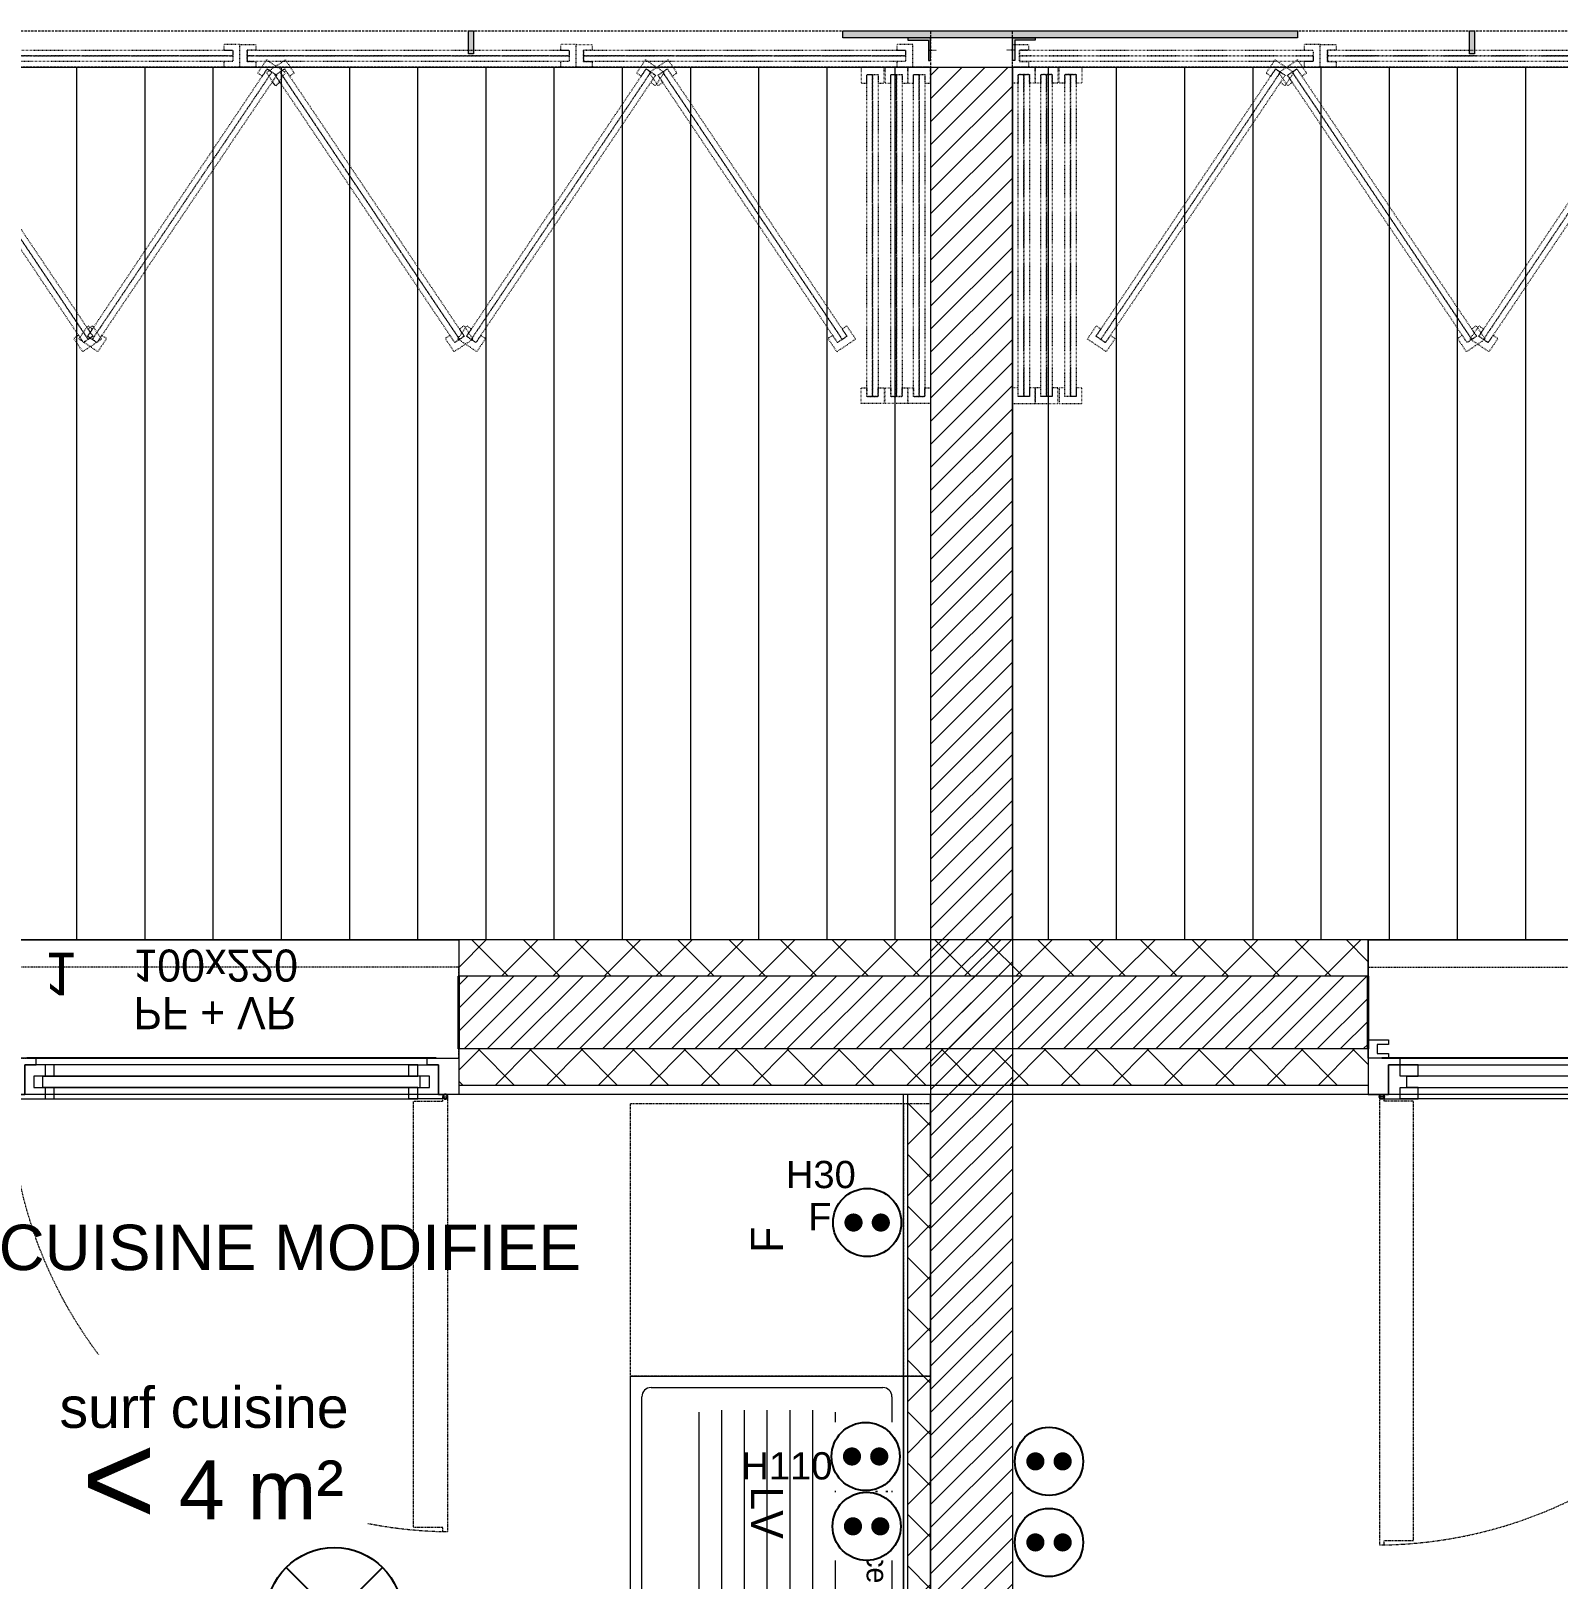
# Model space of a CAD drawing. Header units: centimetres. Extents: x 2191 to 12545, y -680 to 18662.
# Drawn here: x 8213.8 to 8549.7, y 9585.8 to 9926.4 of the extents above; entities that cross this region are included whole.
import ezdxf

# ---------------------------------------------------------------- set-up
doc = ezdxf.new("R2010")
doc.units = ezdxf.units.CM
for name, pattern in [('ACAD_ISO03W100', [0.295276, 0.11811, -0.177165]), ('INTERROMPU2', [0.75, 0.5, -0.25]), ('Style de ligne -11', [0.347222, 0.20828, -0.138942]), ('Style de ligne -12', [0.164042, 0.054681, -0.109361]), ('Style de ligne -13', [0.147638, 0.098425, -0.049213]), ('Style de ligne -14', [0.147638, 0.098425, -0.049213]), ('Style de ligne -17', [0.347222, 0.20828, -0.138942]), ('Style de ligne -18', [0.164042, 0.054681, -0.109361]), ('Style de ligne -5', [0.20828, 0.069425, -0.138855])]:
    doc.linetypes.add(name, pattern=pattern)
doc.layers.add('B BATI-lumon', color=252, linetype='Continuous', lineweight=20)
doc.layers.add('prlm-ELEC-CFO', color=1, linetype='Continuous', lineweight=25)
for name, color, linetype in [('B GÈnÈral_Hatch', 252, 'Continuous'), ('B Général', 252, 'Continuous'), ('C ANNOTATIONS-prestations', 252, 'Continuous'), ('D SURFACES-shab', 252, 'Continuous')]:
    doc.layers.add(name, color=color, linetype=linetype)
doc.styles.add('Arial', font='arial.ttf')
doc.styles.add('Eurostile', font='Eurosti.TTF')
doc.styles.add('Eurostile (bold)', font='Eurostib.TTF')
doc.styles.add('Eurostile (italic)', font='Eurostib.TTF')
doc.styles.add('prlm-sejc', font='arial.ttf', dxfattribs={"height": 20})
pattern_1 = [(225, (-631.107, 4809.0284), (5.656854, -5.656854), []), (315, (-631.107, 4809.0284), (-5.656854, -5.656854), [])]
pattern_2 = [(45, (-631.1073, 4809.0284), (2.4253472, -2.6458333), [])]

# ---------------------------------------------------------------- blocks, each defined once
blk = doc.blocks.new('Groupe-1')
at = {"layer": 'B Général', "color": 7, "linetype": 'Continuous', "lineweight": 5}
for p, q in [((8854.95, 5109.39), (8854.95, 4917.39)), ((8869.95, 5109.39), (8869.95, 4917.39)), ((8884.95, 5109.39), (8884.95, 4917.39)), ((8899.95, 5109.39), (8899.95, 4917.39)), ((8914.95, 5109.39), (8914.95, 4917.39)), ((8929.95, 5109.39), (8929.95, 4917.39)), ((8944.95, 5109.39), (8944.95, 4917.39)), ((8959.95, 5109.39), (8959.95, 4917.39)), ((8974.95, 5109.39), (8974.95, 4917.39)), ((8989.95, 5109.39), (8989.95, 4917.39)), ((9004.95, 5109.39), (9004.95, 4917.39)), ((9019.95, 5109.39), (9019.95, 4917.39)), ((9034.95, 5109.39), (9034.95, 4917.39)), ((9068.64, 5109.39), (9068.64, 4917.39)), ((9083.64, 5109.39), (9083.64, 4917.39)), ((9098.64, 5109.39), (9098.64, 4917.39)), ((9113.64, 5109.39), (9113.64, 4917.39)), ((9128.64, 5109.39), (9128.64, 4917.39)), ((9143.64, 5109.39), (9143.64, 4917.39)), ((9158.64, 5109.39), (9158.64, 4917.39)), ((9173.64, 5109.39), (9173.64, 4917.39))]:
    blk.add_line(p, q, dxfattribs=at)
at = {"layer": 'B Général', "color": 7, "linetype": 'Continuous', "lineweight": 13, "flags": 128}
for points in [[(8426.48, 5109.39), (9042.8, 5109.39), (9042.8, 4917.39), (8426.48, 4917.39)], [(9060.8, 5109.39), (9794.48, 5109.39), (9794.48, 4917.39), (9060.8, 4917.39)]]:
    blk.add_lwpolyline(points, close=True, dxfattribs=at)
blk = doc.blocks.new('Groupe-7-1')
at = {"layer": 'B BATI-lumon', "linetype": 'ACAD_ISO03W100', "lineweight": 5, "flags": 128}
for points in [[(8816.87, 5114.39), (8820.37, 5114.39), (8820.37, 5113.15), (8818.45, 5113.15), (8818.45, 5110.65), (8820.37, 5110.65), (8820.37, 5109.39), (8816.87, 5109.39), (8816.87, 5113.39), (8816.87, 5113.39)], [(8818.45, 5113.15), (8889.29, 5113.15), (8889.29, 5111.9), (8818.45, 5111.9)], [(8890.87, 5114.39), (8887.37, 5114.39), (8887.37, 5113.15), (8889.29, 5113.15), (8889.29, 5110.65), (8887.37, 5110.65), (8887.37, 5109.39), (8890.87, 5109.39), (8890.87, 5113.39), (8890.87, 5113.39)], [(8818.45, 5111.9), (8889.29, 5111.9), (8889.29, 5110.65), (8818.45, 5110.65)]]:
    blk.add_lwpolyline(points, close=True, dxfattribs=at)
blk = doc.blocks.new('Groupe-8-1')
at = {"layer": 'B BATI-lumon', "linetype": 'ACAD_ISO03W100', "lineweight": 5, "flags": 128}
for points in [[(8890.87, 5114.39), (8894.37, 5114.39), (8894.37, 5113.15), (8892.45, 5113.15), (8892.45, 5110.65), (8894.37, 5110.65), (8894.37, 5109.39), (8890.87, 5109.39), (8890.87, 5113.39), (8890.87, 5113.39)], [(8892.45, 5113.15), (8963.29, 5113.15), (8963.29, 5111.9), (8892.45, 5111.9)], [(8964.87, 5114.39), (8961.37, 5114.39), (8961.37, 5113.15), (8963.29, 5113.15), (8963.29, 5110.65), (8961.37, 5110.65), (8961.37, 5109.39), (8964.87, 5109.39), (8964.87, 5113.39), (8964.87, 5113.39)], [(8892.45, 5111.9), (8963.29, 5111.9), (8963.29, 5110.65), (8892.45, 5110.65)]]:
    blk.add_lwpolyline(points, close=True, dxfattribs=at)
blk = doc.blocks.new('Groupe-9-1')
at = {"layer": 'B BATI-lumon', "linetype": 'ACAD_ISO03W100', "lineweight": 5, "flags": 128}
for points in [[(8964.87, 5114.39), (8968.37, 5114.39), (8968.37, 5113.15), (8966.45, 5113.15), (8966.45, 5110.65), (8968.37, 5110.65), (8968.37, 5109.39), (8964.87, 5109.39), (8964.87, 5113.39), (8964.87, 5113.39)], [(8966.45, 5113.15), (9037.29, 5113.15), (9037.29, 5111.9), (8966.45, 5111.9)], [(9038.87, 5114.39), (9035.37, 5114.39), (9035.37, 5113.15), (9037.29, 5113.15), (9037.29, 5110.65), (9035.37, 5110.65), (9035.37, 5109.39), (9038.87, 5109.39), (9038.87, 5113.39), (9038.87, 5113.39)], [(8966.45, 5111.9), (9037.29, 5111.9), (9037.29, 5110.65), (8966.45, 5110.65)]]:
    blk.add_lwpolyline(points, close=True, dxfattribs=at)
blk = doc.blocks.new('Groupe-10-1')
at = {"layer": 'B BATI-lumon', "linetype": 'ACAD_ISO03W100', "lineweight": 5, "flags": 128}
for points in [[(9037.8, 5109.39), (9037.8, 5105.89), (9039.04, 5105.89), (9039.04, 5107.81), (9041.54, 5107.81), (9041.54, 5105.89), (9042.8, 5105.89), (9042.8, 5109.39), (9038.8, 5109.39), (9038.8, 5109.39)], [(9039.04, 5036.97), (9039.04, 5107.81), (9040.29, 5107.81), (9040.29, 5036.97)], [(9040.29, 5036.97), (9040.29, 5107.81), (9041.54, 5107.81), (9041.54, 5036.97)], [(9037.8, 5035.39), (9037.8, 5038.89), (9039.04, 5038.89), (9039.04, 5036.97), (9041.54, 5036.97), (9041.54, 5038.89), (9042.8, 5038.89), (9042.8, 5035.39), (9038.8, 5035.39), (9038.8, 5035.39)]]:
    blk.add_lwpolyline(points, close=True, dxfattribs=at)
blk = doc.blocks.new('Groupe-11-1')
at = {"layer": 'B BATI-lumon', "linetype": 'ACAD_ISO03W100', "lineweight": 5, "flags": 128}
for points in [[(9032.8, 5109.39), (9032.8, 5105.89), (9034.04, 5105.89), (9034.04, 5107.81), (9036.54, 5107.81), (9036.54, 5105.89), (9037.8, 5105.89), (9037.8, 5109.39), (9033.8, 5109.39), (9033.8, 5109.39)], [(9034.04, 5036.97), (9034.04, 5107.81), (9035.29, 5107.81), (9035.29, 5036.97)], [(9035.29, 5036.97), (9035.29, 5107.81), (9036.54, 5107.81), (9036.54, 5036.97)], [(9032.8, 5035.39), (9032.8, 5038.89), (9034.04, 5038.89), (9034.04, 5036.97), (9036.54, 5036.97), (9036.54, 5038.89), (9037.8, 5038.89), (9037.8, 5035.39), (9033.8, 5035.39), (9033.8, 5035.39)]]:
    blk.add_lwpolyline(points, close=True, dxfattribs=at)
blk = doc.blocks.new('Groupe-12-1')
at = {"layer": 'B BATI-lumon', "linetype": 'ACAD_ISO03W100', "lineweight": 5, "flags": 128}
for points in [[(9027.55, 5109.39), (9027.55, 5105.89), (9028.79, 5105.89), (9028.79, 5107.81), (9031.29, 5107.81), (9031.29, 5105.89), (9032.55, 5105.89), (9032.55, 5109.39), (9028.55, 5109.39), (9028.55, 5109.39)], [(9028.79, 5036.97), (9028.79, 5107.81), (9030.04, 5107.81), (9030.04, 5036.97)], [(9030.04, 5036.97), (9030.04, 5107.81), (9031.29, 5107.81), (9031.29, 5036.97)], [(9027.55, 5035.39), (9027.55, 5038.89), (9028.79, 5038.89), (9028.79, 5036.97), (9031.29, 5036.97), (9031.29, 5038.89), (9032.55, 5038.89), (9032.55, 5035.39), (9028.55, 5035.39), (9028.55, 5035.39)]]:
    blk.add_lwpolyline(points, close=True, dxfattribs=at)
blk = doc.blocks.new('Groupe-13-1')
at = {"layer": 'B BATI-lumon', "linetype": 'ACAD_ISO03W100', "lineweight": 5, "flags": 128}
for points in [[(8985.05, 5111.04), (8987, 5108.13), (8985.97, 5107.44), (8984.9, 5109.04), (8982.82, 5107.64), (8983.89, 5106.04), (8982.85, 5105.34), (8980.9, 5108.25), (8984.22, 5110.48), (8984.22, 5110.48)], [(8983.86, 5108.34), (9023.36, 5049.53), (9022.32, 5048.83), (8982.82, 5107.64)], [(8984.9, 5109.04), (9024.4, 5050.22), (9023.36, 5049.53), (8983.86, 5108.34)], [(9026.31, 5049.61), (9024.36, 5052.51), (9023.33, 5051.82), (9024.4, 5050.22), (9022.32, 5048.83), (9021.25, 5050.42), (9020.21, 5049.72), (9022.16, 5046.82), (9025.48, 5049.05), (9025.48, 5049.05)]]:
    blk.add_lwpolyline(points, close=True, dxfattribs=at)
blk = doc.blocks.new('Groupe-14-1')
at = {"layer": 'B BATI-lumon', "linetype": 'ACAD_ISO03W100', "lineweight": 5, "flags": 128}
for points in [[(8980.07, 5111.04), (8978.12, 5108.13), (8979.15, 5107.44), (8980.22, 5109.04), (8982.3, 5107.64), (8981.22, 5106.04), (8982.27, 5105.34), (8984.22, 5108.25), (8980.9, 5110.48), (8980.9, 5110.48)], [(8981.26, 5108.34), (8941.76, 5049.53), (8940.72, 5050.22), (8980.22, 5109.04)], [(8982.29, 5107.64), (8942.79, 5048.83), (8941.76, 5049.53), (8981.26, 5108.34)], [(8938.81, 5049.61), (8940.76, 5052.51), (8941.79, 5051.82), (8940.72, 5050.22), (8942.8, 5048.83), (8943.87, 5050.42), (8944.91, 5049.72), (8942.96, 5046.82), (8939.64, 5049.05), (8939.64, 5049.05)]]:
    blk.add_lwpolyline(points, close=True, dxfattribs=at)
blk = doc.blocks.new('Groupe-15-1')
at = {"layer": 'B BATI-lumon', "linetype": 'ACAD_ISO03W100', "lineweight": 5, "flags": 128}
for points in [[(8900.87, 5111.04), (8902.82, 5108.13), (8901.79, 5107.44), (8900.72, 5109.04), (8898.64, 5107.64), (8899.72, 5106.04), (8898.67, 5105.34), (8896.72, 5108.25), (8900.04, 5110.48), (8900.04, 5110.48)], [(8899.68, 5108.34), (8939.18, 5049.53), (8938.15, 5048.83), (8898.65, 5107.64)], [(8900.72, 5109.04), (8940.22, 5050.22), (8939.18, 5049.53), (8899.68, 5108.34)], [(8942.13, 5049.61), (8940.18, 5052.51), (8939.15, 5051.82), (8940.22, 5050.22), (8938.14, 5048.83), (8937.07, 5050.42), (8936.03, 5049.72), (8937.98, 5046.82), (8941.3, 5049.05), (8941.3, 5049.05)]]:
    blk.add_lwpolyline(points, close=True, dxfattribs=at)
blk = doc.blocks.new('Groupe-16-1')
at = {"layer": 'B BATI-lumon', "linetype": 'ACAD_ISO03W100', "lineweight": 5, "flags": 128}
for points in [[(8896.72, 5111.04), (8894.77, 5108.13), (8895.8, 5107.44), (8896.87, 5109.04), (8898.95, 5107.64), (8897.88, 5106.04), (8898.92, 5105.34), (8900.87, 5108.25), (8897.55, 5110.48), (8897.55, 5110.48)], [(8897.91, 5108.34), (8858.41, 5049.53), (8857.37, 5050.22), (8896.87, 5109.04)], [(8898.95, 5107.64), (8859.45, 5048.83), (8858.41, 5049.53), (8897.91, 5108.34)], [(8855.46, 5049.61), (8857.41, 5052.51), (8858.44, 5051.82), (8857.37, 5050.22), (8859.45, 5048.83), (8860.52, 5050.42), (8861.56, 5049.72), (8859.61, 5046.82), (8856.29, 5049.05), (8856.29, 5049.05)]]:
    blk.add_lwpolyline(points, close=True, dxfattribs=at)
blk = doc.blocks.new('Groupe-17-1')
at = {"layer": 'B BATI-lumon', "linetype": 'ACAD_ISO03W100', "lineweight": 5, "flags": 128}
for points in [[(8819.19, 5111.04), (8821.14, 5108.13), (8820.11, 5107.44), (8819.03, 5109.04), (8816.96, 5107.64), (8818.03, 5106.04), (8816.99, 5105.34), (8815.03, 5108.25), (8818.35, 5110.48), (8818.35, 5110.48)], [(8818, 5108.34), (8857.5, 5049.53), (8856.46, 5048.83), (8816.96, 5107.64)], [(8819.03, 5109.04), (8858.53, 5050.22), (8857.5, 5049.53), (8818, 5108.34)], [(8860.44, 5049.61), (8858.49, 5052.51), (8857.46, 5051.82), (8858.53, 5050.22), (8856.46, 5048.83), (8855.38, 5050.42), (8854.34, 5049.72), (8856.29, 5046.82), (8859.61, 5049.05), (8859.61, 5049.05)]]:
    blk.add_lwpolyline(points, close=True, dxfattribs=at)
blk = doc.blocks.new('Groupe-23-1')
at = {"layer": 'B BATI-lumon'}
for name in ['Groupe-7-1', 'Groupe-8-1', 'Groupe-9-1', 'Groupe-17-1', 'Groupe-16-1', 'Groupe-15-1', 'Groupe-14-1', 'Groupe-13-1', 'Groupe-12-1', 'Groupe-11-1', 'Groupe-10-1']:
    blk.add_blockref(name, (0, 0), dxfattribs=at)
blk = doc.blocks.new('Groupe-40-1')
at = {"layer": 'B BATI-lumon', "linetype": 'ACAD_ISO03W100', "lineweight": 5, "flags": 128}
for points in [[(9128.48, 5114.39), (9131.98, 5114.39), (9131.98, 5113.15), (9130.06, 5113.15), (9130.06, 5110.64), (9131.98, 5110.64), (9131.98, 5109.39), (9128.48, 5109.39), (9128.48, 5113.39), (9128.48, 5113.39)], [(9130.06, 5113.15), (9200.91, 5113.15), (9200.91, 5111.9), (9130.06, 5111.9)], [(9202.48, 5114.39), (9198.98, 5114.39), (9198.98, 5113.15), (9200.91, 5113.15), (9200.91, 5110.64), (9198.98, 5110.64), (9198.98, 5109.39), (9202.48, 5109.39), (9202.48, 5113.39), (9202.48, 5113.39)], [(9130.06, 5111.9), (9200.91, 5111.9), (9200.91, 5110.65), (9130.06, 5110.65)]]:
    blk.add_lwpolyline(points, close=True, dxfattribs=at)
blk = doc.blocks.new('Groupe-41-1')
at = {"layer": 'B BATI-lumon', "linetype": 'ACAD_ISO03W100', "lineweight": 5, "flags": 128}
for points in [[(9060.8, 5114.39), (9064.3, 5114.39), (9064.3, 5113.15), (9062.37, 5113.15), (9062.37, 5110.64), (9064.3, 5110.64), (9064.3, 5109.39), (9060.8, 5109.39), (9060.8, 5113.39), (9060.8, 5113.39)], [(9062.37, 5113.15), (9126.91, 5113.15), (9126.91, 5111.9), (9062.37, 5111.9)], [(9128.48, 5114.39), (9124.98, 5114.39), (9124.98, 5113.15), (9126.91, 5113.15), (9126.91, 5110.64), (9124.98, 5110.64), (9124.98, 5109.39), (9128.48, 5109.39), (9128.48, 5113.39), (9128.48, 5113.39)], [(9062.37, 5111.9), (9126.91, 5111.9), (9126.91, 5110.65), (9062.37, 5110.65)]]:
    blk.add_lwpolyline(points, close=True, dxfattribs=at)
blk = doc.blocks.new('Groupe-42-1')
at = {"layer": 'B BATI-lumon', "linetype": 'ACAD_ISO03W100', "lineweight": 5, "flags": 128}
for points in [[(9065.8, 5109.39), (9065.8, 5105.89), (9064.56, 5105.89), (9064.56, 5107.81), (9062.05, 5107.81), (9062.05, 5105.89), (9060.8, 5105.89), (9060.8, 5109.39), (9064.79, 5109.39), (9064.79, 5109.39)], [(9062.06, 5036.96), (9062.06, 5107.81), (9063.31, 5107.81), (9063.31, 5036.96)], [(9063.31, 5036.96), (9063.31, 5107.81), (9064.56, 5107.81), (9064.56, 5036.96)], [(9065.8, 5035.39), (9065.8, 5038.89), (9064.56, 5038.89), (9064.56, 5036.96), (9062.05, 5036.96), (9062.05, 5038.89), (9060.8, 5038.89), (9060.8, 5035.39), (9064.79, 5035.39), (9064.79, 5035.39)]]:
    blk.add_lwpolyline(points, close=True, dxfattribs=at)
blk = doc.blocks.new('Groupe-43-1')
at = {"layer": 'B BATI-lumon', "linetype": 'ACAD_ISO03W100', "lineweight": 5, "flags": 128}
for points in [[(9070.8, 5109.39), (9070.8, 5105.89), (9069.56, 5105.89), (9069.56, 5107.81), (9067.05, 5107.81), (9067.05, 5105.89), (9065.8, 5105.89), (9065.8, 5109.39), (9069.79, 5109.39), (9069.79, 5109.39)], [(9067.06, 5036.96), (9067.06, 5107.81), (9068.31, 5107.81), (9068.31, 5036.96)], [(9068.31, 5036.96), (9068.31, 5107.81), (9069.56, 5107.81), (9069.56, 5036.96)], [(9070.8, 5035.39), (9070.8, 5038.89), (9069.56, 5038.89), (9069.56, 5036.96), (9067.05, 5036.96), (9067.05, 5038.89), (9065.8, 5038.89), (9065.8, 5035.39), (9069.79, 5035.39), (9069.79, 5035.39)]]:
    blk.add_lwpolyline(points, close=True, dxfattribs=at)
blk = doc.blocks.new('Groupe-44-1')
at = {"layer": 'B BATI-lumon', "linetype": 'ACAD_ISO03W100', "lineweight": 5, "flags": 128}
for points in [[(9076.05, 5109.39), (9076.05, 5105.89), (9074.81, 5105.89), (9074.81, 5107.81), (9072.3, 5107.81), (9072.3, 5105.89), (9071.05, 5105.89), (9071.05, 5109.39), (9075.05, 5109.39), (9075.05, 5109.39)], [(9072.31, 5036.96), (9072.31, 5107.81), (9073.56, 5107.81), (9073.56, 5036.96)], [(9073.56, 5036.96), (9073.56, 5107.81), (9074.81, 5107.81), (9074.81, 5036.96)], [(9076.05, 5035.39), (9076.05, 5038.89), (9074.81, 5038.89), (9074.81, 5036.96), (9072.3, 5036.96), (9072.3, 5038.89), (9071.05, 5038.89), (9071.05, 5035.39), (9075.05, 5035.39), (9075.05, 5035.39)]]:
    blk.add_lwpolyline(points, close=True, dxfattribs=at)
blk = doc.blocks.new('Groupe-45-1')
at = {"layer": 'B BATI-lumon', "linetype": 'ACAD_ISO03W100', "lineweight": 5, "flags": 128}
for points in [[(9118.54, 5111.03), (9116.59, 5108.13), (9117.62, 5107.44), (9118.69, 5109.03), (9120.77, 5107.64), (9119.7, 5106.04), (9120.74, 5105.34), (9122.69, 5108.24), (9119.37, 5110.47), (9119.37, 5110.47)], [(9119.73, 5108.33), (9080.23, 5049.52), (9079.19, 5050.22), (9118.69, 5109.03)], [(9120.77, 5107.64), (9081.27, 5048.83), (9080.23, 5049.52), (9119.73, 5108.33)], [(9077.28, 5049.6), (9079.24, 5052.51), (9080.27, 5051.82), (9079.19, 5050.22), (9081.27, 5048.82), (9082.34, 5050.42), (9083.39, 5049.72), (9081.44, 5046.81), (9078.12, 5049.04), (9078.12, 5049.04)]]:
    blk.add_lwpolyline(points, close=True, dxfattribs=at)
blk = doc.blocks.new('Groupe-46-1')
at = {"layer": 'B BATI-lumon', "linetype": 'ACAD_ISO03W100', "lineweight": 5, "flags": 128}
for points in [[(9123.52, 5111.03), (9125.48, 5108.13), (9124.45, 5107.44), (9123.37, 5109.03), (9121.3, 5107.64), (9122.37, 5106.04), (9121.33, 5105.34), (9119.37, 5108.24), (9122.69, 5110.47), (9122.69, 5110.47)], [(9122.34, 5108.33), (9161.84, 5049.52), (9160.8, 5048.83), (9121.3, 5107.64)], [(9123.37, 5109.03), (9162.87, 5050.22), (9161.84, 5049.52), (9122.34, 5108.33)], [(9164.78, 5049.6), (9162.83, 5052.51), (9161.8, 5051.82), (9162.87, 5050.22), (9160.8, 5048.82), (9159.72, 5050.42), (9158.68, 5049.72), (9160.63, 5046.81), (9163.95, 5049.04), (9163.95, 5049.04)]]:
    blk.add_lwpolyline(points, close=True, dxfattribs=at)
blk = doc.blocks.new('Groupe-47-1')
at = {"layer": 'B BATI-lumon', "linetype": 'ACAD_ISO03W100', "lineweight": 5, "flags": 128}
for points in [[(9202.72, 5111.03), (9200.77, 5108.13), (9201.8, 5107.44), (9202.87, 5109.03), (9204.95, 5107.64), (9203.88, 5106.04), (9204.92, 5105.34), (9206.87, 5108.24), (9203.55, 5110.47), (9203.55, 5110.47)], [(9203.91, 5108.33), (9164.41, 5049.52), (9163.37, 5050.22), (9202.87, 5109.03)], [(9204.95, 5107.64), (9165.45, 5048.83), (9164.41, 5049.52), (9203.91, 5108.33)], [(9161.46, 5049.6), (9163.41, 5052.51), (9164.44, 5051.82), (9163.37, 5050.22), (9165.45, 5048.82), (9166.52, 5050.42), (9167.56, 5049.72), (9165.61, 5046.81), (9162.29, 5049.04), (9162.29, 5049.04)]]:
    blk.add_lwpolyline(points, close=True, dxfattribs=at)
blk = doc.blocks.new('Groupe-124-1')
at = {"layer": 'B GÈnÈral_Hatch', "linetype": 'Continuous', "lineweight": 0, "true_color": 0xdddddd}
for points in [[(8941.15, 5117.39), (8942.25, 5117.39), (8942.25, 5112.39), (8941.15, 5112.39)], [(9161.34, 5117.39), (9162.44, 5117.39), (9162.44, 5112.39), (9161.34, 5112.39)]]:
    blk.add_hatch(color=254, dxfattribs=at).paths.add_polyline_path(points)
at = {"layer": 'B Général', "color": 7, "linetype": 'INTERROMPU2', "lineweight": 13, "flags": 128}
for points in [[(8426.48, 5109.39), (8426.48, 4917.39), (8418.48, 4917.39), (8418.48, 5117.39), (9042.8, 5117.39), (9042.8, 5109.39)], [(9060.8, 5117.39), (9794.48, 5117.39), (9794.48, 5109.39), (9060.8, 5109.39)]]:
    blk.add_lwpolyline(points, close=True, dxfattribs=at)
at = {"layer": 'B Général', "color": 7, "linetype": 'Continuous', "lineweight": 5, "flags": 128}
for points in [[(8941.15, 5117.39), (8942.25, 5117.39), (8942.25, 5112.39), (8941.15, 5112.39)], [(9161.34, 5117.39), (9162.44, 5117.39), (9162.44, 5112.39), (9161.34, 5112.39)]]:
    blk.add_lwpolyline(points, close=True, dxfattribs=at)
at = {"layer": 'B BATI-lumon', "color": 7}
blk.add_blockref('Groupe-23-1', (0, 0), dxfattribs=at)
at = {"layer": 'B BATI-lumon'}
for name in ['Groupe-41-1', 'Groupe-40-1', 'Groupe-42-1', 'Groupe-43-1', 'Groupe-44-1', 'Groupe-45-1', 'Groupe-46-1', 'Groupe-47-1']:
    blk.add_blockref(name, (0, 0), dxfattribs=at)
blk = doc.blocks.new('PF 100.220 + VR')
at = {"layer": 'B Général', "color": 7, "linetype": 'Continuous', "lineweight": 13}
for p, q in [((-50, 7), (-50, 17)), ((50, 7), (50, 17))]:
    blk.add_line(p, q, dxfattribs=at)
at = {"layer": 'B Général', "color": 7, "linetype": 'Continuous', "lineweight": 35}
for p, q in [((-50, 7), (-50, -9)), ((50, 7), (50, -9))]:
    blk.add_line(p, q, dxfattribs=at)
at = {"layer": 'B Général'}
blk.add_line((45, 9), (-45, 9), dxfattribs=at)
at = {"layer": 'B Général', "color": 7, "linetype": 'Style de ligne -14', "lineweight": 5, "flags": 128}
blk.add_lwpolyline([(47.5, 113.27), (46.5, 113.27), (46.5, 112.27), (40, 112.27), (40, 18.5), (46.5, 18.5), (46.5, 17.5), (47.5, 17.5)], close=True, dxfattribs=at)
at = {"layer": 'B Général', "color": 7, "linetype": 'Continuous', "lineweight": 5, "flags": 128}
for points in [[(-39, 15.5), (-41.5, 15.5), (-41.5, 13), (-39, 13), (-39, 10.5), (-45.5, 10.5), (-45.5, 17), (-46.5, 17), (-46.5, 18), (-39, 18)], [(39, 15.5), (41.5, 15.5), (41.5, 13), (39, 13), (39, 10.5), (45.5, 10.5), (45.5, 17), (46.5, 17), (46.5, 18), (39, 18)]]:
    blk.add_lwpolyline(points, close=True, dxfattribs=at)
at = {"layer": 'B Général', "lineweight": 5, "flags": 128}
for points in [[(-41, 18), (41, 18), (41, 15.5), (-41, 15.5)], [(-43, 10.5), (-43, 9), (-50, 9), (-50, 17), (-45.5, 17), (-45.5, 10.5)], [(-43.5, 15.5), (43.5, 15.5), (43.5, 13), (-43.5, 13)], [(43, 10.5), (43, 9), (50, 9), (50, 17), (45.5, 17), (45.5, 10.5)], [(-41, 13), (41, 13), (41, 10.5), (-41, 10.5)]]:
    blk.add_lwpolyline(points, close=True, dxfattribs=at)
at = {"layer": 'B Général', "color": 7, "linetype": 'Style de ligne -17', "lineweight": 5, "flags": 128}
blk.add_lwpolyline([(-50, 9), (50, 9), (50, -11), (-50, -11)], close=True, dxfattribs=at)
at = {"layer": 'B Général', "lineweight": 13, "flags": 128}
blk.add_lwpolyline([(-50, -9), (-50, -17), (50, -17), (50, -9)], dxfattribs=at)
at = {"layer": 'B Général'}
blk.add_circle((47, 17.5), 0.5, dxfattribs=at)
at = {"layer": 'B Général', "color": 7, "linetype": 'Style de ligne -18', "lineweight": 5}
blk.add_arc((48.78, 15.78), 97.5, 90.8973, 179.2823, dxfattribs=at)
at = {"layer": 'B Général', "insert": (-21.61, 2.65), "char_height": 7.059, "attachment_point": 1, "rotation": 360, "line_spacing_factor": 0.894142, "style": 'Eurostile'}
blk.add_mtext('PF + VR', dxfattribs=at)
at = {"layer": 'C ANNOTATIONS-prestations', "attachment_point": 1, "rotation": 360, "line_spacing_factor": 0.894142}
for s, insert, char_height, style in [('1', (-41.14, -4.77), 9.41, 'Eurostile (bold)'), ('100x220', (-21.61, -7.83), 7.059, 'Eurostile')]:
    blk.add_mtext(s, dxfattribs=dict(at, insert=insert, char_height=char_height, style=style))
blk = doc.blocks.new('PF 200.220 + VR')
at = {"layer": 'B Général', "color": 7, "linetype": 'Continuous', "lineweight": 13}
for p, q in [((-100, 7), (-100, 17)), ((100, 7), (100, 17))]:
    blk.add_line(p, q, dxfattribs=at)
at = {"layer": 'B Général', "color": 7, "linetype": 'Continuous', "lineweight": 35}
for p, q in [((-100, 7), (-100, -9)), ((100, 7), (100, -9))]:
    blk.add_line(p, q, dxfattribs=at)
at = {"layer": 'B Général'}
blk.add_line((-93, 9), (97, 9), dxfattribs=at)
at = {"layer": 'B Général', "color": 7, "linetype": 'Style de ligne -13', "lineweight": 5, "flags": 128}
for points in [[(-97.5, 116.12), (-96.5, 116.12), (-96.5, 115.12), (-90, 115.12), (-90, 18.5), (-96.5, 18.5), (-96.5, 17.5), (-97.5, 17.5)], [(97.5, 116.12), (96.5, 116.12), (96.5, 115.12), (90, 115.12), (90, 18.5), (96.5, 18.5), (96.5, 17.5), (97.5, 17.5)]]:
    blk.add_lwpolyline(points, close=True, dxfattribs=at)
at = {"layer": 'B Général', "color": 7, "linetype": 'Continuous', "lineweight": 5, "flags": 128}
for points in [[(-89, 15.5), (-91.5, 15.5), (-91.5, 13), (-89, 13), (-89, 10.5), (-95.5, 10.5), (-95.5, 17), (-96.5, 17), (-96.5, 18), (-89, 18)], [(-6.5, 15.5), (-4, 15.5), (-4, 13), (-6.5, 13), (-6.5, 10.5), (0, 10.5), (0, 17), (1, 17), (1, 18), (-6.5, 18)], [(6.5, 15.5), (4, 15.5), (4, 13), (6.5, 13), (6.5, 10.5), (0, 10.5), (0, 17), (1, 17), (1, 18), (6.5, 18)], [(89, 15.5), (91.5, 15.5), (91.5, 13), (89, 13), (89, 10.5), (95.5, 10.5), (95.5, 17), (96.5, 17), (96.5, 18), (89, 18)]]:
    blk.add_lwpolyline(points, close=True, dxfattribs=at)
at = {"layer": 'B Général', "lineweight": 5, "flags": 128}
for points in [[(-4.5, 18), (-89, 18), (-89, 15.5), (-4.5, 15.5)], [(6.5, 18), (93, 18), (93, 15.5), (6.5, 15.5)], [(-93, 10.5), (-93, 9), (-100, 9), (-100, 17), (-95.5, 17), (-95.5, 10.5)], [(93, 10.5), (93, 9), (100, 9), (100, 17), (95.5, 17), (95.5, 10.5)], [(-4.5, 13), (-89, 13), (-89, 10.5), (-4.5, 10.5)], [(6.5, 13), (93, 13), (93, 10.5), (6.5, 10.5)], [(-100, 9), (-100, 5), (-95.5, 5), (-95.5, 6), (-98, 6), (-98, 8), (-95.5, 8), (-95.5, 9)], [(100, 9), (100, 5), (95.5, 5), (95.5, 6), (98, 6), (98, 8), (95.5, 8), (95.5, 9)]]:
    blk.add_lwpolyline(points, close=True, dxfattribs=at)
at = {"layer": 'B Général', "color": 7, "linetype": 'Style de ligne -11', "lineweight": 5, "flags": 128}
blk.add_lwpolyline([(-100, 9), (100, 9), (100, -11), (-100, -11)], close=True, dxfattribs=at)
at = {"layer": 'B Général', "lineweight": 13, "flags": 128}
blk.add_lwpolyline([(100, -9), (100, -17), (-100, -17), (-100, -9)], dxfattribs=at)
at = {"layer": 'B Général'}
for centre in [(-97, 17.5), (97, 17.5)]:
    blk.add_circle(centre, 0.5, dxfattribs=at)
at = {"layer": 'B Général', "color": 7, "linetype": 'Style de ligne -12', "lineweight": 5}
for centre, start, end in [((-98.46, 17.77), 359.5523, 89.0018), ((98.46, 17.77), 90.9982, 180.4485)]:
    blk.add_arc(centre, 98.37, start, end, dxfattribs=at)
at = {"layer": 'B Général', "insert": (0, 2.65), "char_height": 7.059, "attachment_point": 2, "rotation": 360, "line_spacing_factor": 0.894142, "style": 'Eurostile'}
blk.add_mtext('PF + VR', dxfattribs=at)
at = {"layer": 'C ANNOTATIONS-prestations', "rotation": 360, "line_spacing_factor": 0.894142}
for s, insert, char_height, attachment_point, style in [('2', (-91.15, -4.77), 9.41, 1, 'Eurostile (bold)'), ('200x220 (2 vantaux) ', (0, -7.82), 7.059, 2, 'Eurostile')]:
    blk.add_mtext(s, dxfattribs=dict(at, insert=insert, char_height=char_height, attachment_point=attachment_point, style=style))
blk = doc.blocks.new('Groupe-168-1')
at = {"layer": 'B GÈnÈral_Hatch', "linetype": 'Continuous', "lineweight": 0, "true_color": 0xdddddd}
for points in [[(9023.48, 5117.39), (9123.48, 5117.39), (9123.48, 5115.89), (9023.48, 5115.89)], [(9042.8, 5112.05), (9042.8, 5115.89), (9037.8, 5115.89), (9037.8, 5115.39), (9042.3, 5115.39), (9042.3, 5110.89), (9042.8, 5110.89)], [(9060.8, 5112.05), (9060.8, 5115.89), (9065.8, 5115.89), (9065.8, 5115.39), (9061.3, 5115.39), (9061.3, 5110.89), (9060.8, 5110.89)]]:
    blk.add_hatch(color=254, dxfattribs=at).paths.add_polyline_path(points)
at = {"layer": 'B Général', "color": 7, "linetype": 'Style de ligne -5', "lineweight": 5}
for p, q in [((9042.3, 5113.14), (9044.01, 5113.14)), ((9061.3, 5113.14), (9059.58, 5113.14))]:
    blk.add_line(p, q, dxfattribs=at)
at = {"layer": 'B Général', "color": 7, "linetype": 'Continuous', "lineweight": 5, "flags": 128}
for points in [[(9023.48, 5117.39), (9123.48, 5117.39), (9123.48, 5115.89), (9023.48, 5115.89)], [(9042.8, 5112.05), (9042.8, 5115.89), (9037.8, 5115.89), (9037.8, 5115.39), (9042.3, 5115.39), (9042.3, 5110.89), (9042.8, 5110.89)], [(9060.8, 5112.05), (9060.8, 5115.89), (9065.8, 5115.89), (9065.8, 5115.39), (9061.3, 5115.39), (9061.3, 5110.89), (9060.8, 5110.89)]]:
    blk.add_lwpolyline(points, close=True, dxfattribs=at)
blk = doc.blocks.new('xi.4m²')
at = {"color": 0}
blk.add_wipeout([(-34.54, 20.54), (34.54, 20.54), (34.54, -20.54), (-34.54, -20.54)], dxfattribs=at).dxf.layer = 'prlm-ELEC-CFO'
at = {"layer": 'prlm-ELEC-CFO', "color": 0, "attachment_point": 6, "line_spacing_factor": 0.8, "style": 'prlm-sejc'}
for s, insert, char_height in [('surf cuisine', (30.36, 8.9), 9), ('4 m²', (29.31, -9.19), 13)]:
    blk.add_mtext(s, dxfattribs=dict(at, insert=insert, char_height=char_height))
at = {"layer": 'prlm-ELEC-CFO', "color": 0, "style": 'prlm-sejc', "flags": 8}
blk.add_attdef('?', (-28.3, -16.79), '', height=20, dxfattribs=at)
blk = doc.blocks.new('xi.PTCE')
at = {"layer": 'prlm-ELEC-CFO', "color": 0}
for points in [[(-10.61, 10.61), (10.61, -10.61)], [(10.61, 10.61), (-10.61, -10.61)]]:
    blk.add_lwpolyline(points, dxfattribs=at)
at = {"layer": 'prlm-ELEC-CFO', "color": 0, "linetype": 'ByBlock'}
blk.add_circle((0, 0), 15, dxfattribs=at)
blk = doc.blocks.new('xi.PC')
at = {"color": 0, "lineweight": 5}
blk.add_wipeout([(-7.5, -7.5), (7.5, -7.5), (7.5, 7.5), (-7.5, 7.5)], dxfattribs=at).dxf.layer = 'prlm-ELEC-CFO'
at = {"layer": 'prlm-ELEC-CFO', "color": 0, "linetype": 'ByBlock', "lineweight": 5, "const_width": 2}
for points in [[(-4, 0, 1), (-2, 0, 1)], [(2, 0, 1), (4, 0, 1)]]:
    blk.add_lwpolyline(points, format="xyb", close=True, dxfattribs=at)
at = {"layer": 'prlm-ELEC-CFO', "color": 0, "linetype": 'ByBlock', "lineweight": -2}
blk.add_circle((0, 0), 7.5, dxfattribs=at)
blk = doc.blocks.new('Lave Vaisselle')
at = {"layer": 'B Général', "color": 7, "linetype": 'Style de ligne -13', "lineweight": 5, "flags": 128}
blk.add_lwpolyline([(-30, 30), (-30, 36), (30, 36), (30, 30)], dxfattribs=at)
blk.add_lwpolyline([(-30, 30), (30, 30), (30, -30), (-30, -30)], close=True, dxfattribs=at)
at = {"layer": 'B Général', "color": 7, "insert": (0, 0), "char_height": 7.059, "attachment_point": 5, "line_spacing_factor": 0.894142, "style": 'Eurostile'}
blk.add_mtext('LV', dxfattribs=at)
blk = doc.blocks.new('Evier 120x60')
at = {"layer": 'B Général', "color": 7, "linetype": 'Continuous', "lineweight": 5}
for p, q in [((-55.5, -2.5), (55.5, -2.5)), ((-57.5, -55.5), (-57.5, -4.5)), ((57.5, -4.5), (57.5, -55.5)), ((-52.12, -15), (-7.88, -15)), ((-52.5, -20), (-7.5, -20)), ((-52.5, -25), (-7.5, -25)), ((-52.5, -30), (-7.5, -30)), ((-52.5, -35), (-7.5, -35)), ((-52.5, -40), (-7.5, -40)), ((-52.12, -45), (-7.88, -45)), ((28.75, -45.8), (28.75, -45.8)), ((12.27, -52.47), (12.27, -52.47)), ((55.5, -57.5), (-55.5, -57.5))]:
    blk.add_line(p, q, dxfattribs=at)
at = {"layer": 'B Général', "color": 7, "linetype": 'Style de ligne -5', "lineweight": 5, "flags": 128}
blk.add_lwpolyline([(-60, 0), (-60, 6), (60, 6), (60, 0)], dxfattribs=at)
at = {"layer": 'B Général', "color": 7, "linetype": 'Continuous', "lineweight": 5, "flags": 128}
blk.add_lwpolyline([(-60, 0), (60, 0), (60, -60), (-60, -60)], close=True, dxfattribs=at)
for points in [[(8.4, -12), (8.4, -48, 0.414212), (10.4, -50), (49.55, -50, 0.198914), (50.96, -49.41, 0.198914), (51.55, -48), (51.55, -12, 0.414214), (49.55, -10)], [(8.4, -12, -0.414212), (10.4, -10), (49.6, -10)]]:
    blk.add_lwpolyline(points, format="xyb", dxfattribs=at)
at = {"layer": 'B Général', "color": 7, "linetype": 'Continuous', "lineweight": 5}
for centre, start, end in [((-55.5, -4.5), 90, 180), ((55.5, -4.5), 0, 90), ((-55.5, -55.5), 180, 270), ((55.5, -55.5), 270, 0)]:
    blk.add_arc(centre, 2, start, end, dxfattribs=at)
blk.add_ellipse((15.9, -17), major_axis=(3.54, 0), ratio=1, dxfattribs=at)
at = {"layer": 'B Général', "color": 7}
blk.add_blockref('Lave Vaisselle', (-30, -30), dxfattribs=at)
at = {"layer": 'C ANNOTATIONS-prestations', "insert": (-37.15, -3.37), "char_height": 4.706, "attachment_point": 1, "line_spacing_factor": 0.894142, "style": 'Eurostile (italic)'}
blk.add_mtext('Faïence ht: 60cm', dxfattribs=at)
blk = doc.blocks.new('Frigo')
at = {"layer": 'B Général', "color": 7, "linetype": 'Style de ligne -13', "lineweight": 5, "flags": 128}
blk.add_lwpolyline([(-30, 30), (30, 30), (30, -30), (-30, -30)], close=True, dxfattribs=at)
blk.add_lwpolyline([(30, -30), (30, -36), (-30, -36), (-30, -30)], dxfattribs=at)
at = {"layer": 'B Général', "color": 7, "insert": (0, 0), "char_height": 7.06, "attachment_point": 5, "line_spacing_factor": 0.894142, "style": 'Eurostile'}
blk.add_mtext('F', dxfattribs=at)
blk = doc.blocks.new('xi.PCHT')
at = {"color": 0, "lineweight": 5}
blk.add_wipeout([(-7.5, -7.5), (7.5, -7.5), (7.5, 7.5), (-7.5, 7.5)], dxfattribs=at).dxf.layer = 'prlm-ELEC-CFO'
at = {"layer": 'prlm-ELEC-CFO', "color": 0, "linetype": 'ByBlock', "lineweight": 5, "const_width": 2}
for points in [[(-4, 0, 1), (-2, 0, 1)], [(2, 0, 1), (4, 0, 1)]]:
    blk.add_lwpolyline(points, format="xyb", close=True, dxfattribs=at)
at = {"layer": 'prlm-ELEC-CFO', "color": 0, "linetype": 'ByBlock', "lineweight": -2}
blk.add_circle((0, 0), 7.5, dxfattribs=at)

msp = doc.modelspace()

# ---------------------------------------------------------------- hatches: boundary and pattern name
at = {"layer": 'B GÈnÈral_Hatch', "linetype": 'Continuous', "lineweight": 5}
h = msp.add_hatch(dxfattribs=at)
h.set_pattern_fill('50_BETON', style=0, pattern_type=2)
h.set_pattern_definition(pattern_2)
h.paths.add_polyline_path([(8429.69, 9918.42), (8411.69, 9918.42), (8411.69, 9060.03), (8429.69, 9060.03)])
at = {"layer": 'B GÈnÈral_Hatch', "linetype": 'Continuous', "lineweight": 5, "true_color": 0x808080}
h = msp.add_hatch(dxfattribs=at)
h.set_pattern_fill('02_ISOLANT', color=8, angle=180, style=0, pattern_type=2)
h.set_pattern_definition(pattern_1)
h.paths.add_polyline_path([(8507.93, 9718.42), (8507.93, 9726.42), (8307.93, 9726.42), (8307.93, 9718.42)])
at = {"layer": 'B GÈnÈral_Hatch', "linetype": 'Continuous', "lineweight": 5}
h = msp.add_hatch(dxfattribs=at)
h.set_pattern_fill('50_BETON', style=0, pattern_type=2)
h.set_pattern_definition(pattern_2)
h.paths.add_polyline_path([(8507.93, 9702.42), (8507.93, 9718.42), (8307.93, 9718.42), (8307.93, 9702.42)])
at = {"layer": 'B GÈnÈral_Hatch', "linetype": 'Continuous', "lineweight": 5, "true_color": 0x808080}
h = msp.add_hatch(dxfattribs=at)
h.set_pattern_fill('02_ISOLANT', color=8, angle=180, style=0, pattern_type=2)
h.set_pattern_definition(pattern_1)
h.paths.add_polyline_path([(8507.93, 9694.42), (8507.93, 9702.42), (8307.93, 9702.42), (8307.93, 9694.42)])
h = msp.add_hatch(dxfattribs=at)
h.set_pattern_fill('02_ISOLANT', color=8, angle=90, style=0, pattern_type=2)
h.set_pattern_definition([(135, (8117.074, 9289.9605), (-5.65685, -5.65685), []), (225, (8117.074, 9289.9605), (-5.65685, 5.65685), [])])
h.paths.add_polyline_path([(8406.69, 9446.92), (8411.69, 9446.92), (8411.69, 9692.42), (8406.69, 9692.42)])

# ---------------------------------------------------------------- linework, layer by layer
at = {"layer": 'B Général', "color": 7, "linetype": 'Continuous', "lineweight": 18}
for p, q in [((8411.69, 9918.42), (8411.69, 9060.03)), ((8429.69, 9918.42), (8429.69, 9109.33)), ((8507.93, 9718.42), (8307.93, 9718.42)), ((8507.93, 9702.42), (8307.93, 9702.42))]:
    msp.add_line(p, q, dxfattribs=at)
at = {"layer": 'B Général', "color": 7, "linetype": 'Continuous', "lineweight": 5}
for p, q in [((8411.69, 9918.42), (8411.69, 9060.03)), ((8411.69, 9918.42), (8429.69, 9918.42)), ((8429.69, 9918.42), (8429.69, 9109.33)), ((8507.93, 9726.42), (8307.93, 9726.42)), ((8507.93, 9718.42), (8307.93, 9718.42)), ((8507.93, 9702.42), (8307.93, 9702.42)), ((8507.93, 9694.42), (8307.93, 9694.42)), ((8507.93, 9694.42), (8307.93, 9694.42)), ((8507.93, 9692.42), (8307.93, 9692.42)), ((8405.69, 9446.92), (8405.69, 9692.42)), ((8406.69, 9446.92), (8406.69, 9692.42)), ((8411.69, 9446.92), (8411.69, 9692.42))]:
    msp.add_line(p, q, dxfattribs=at)
at = {"layer": 'B Général', "color": 7, "linetype": 'Continuous', "lineweight": 13}
for p, q in [((8307.93, 9726.42), (8307.93, 9692.42)), ((8507.93, 9726.42), (8307.93, 9726.42)), ((8507.93, 9726.42), (8507.93, 9692.42)), ((8507.93, 9692.42), (8307.93, 9692.42)), ((8405.69, 9446.92), (8405.69, 9692.42)), ((8411.69, 9446.92), (8411.69, 9692.42))]:
    msp.add_line(p, q, dxfattribs=at)
at = {"layer": 'D SURFACES-shab', "color": 30, "linetype": 'Continuous', "lineweight": 5, "true_color": 0xff6633, "flags": 128}
for points in [[(8411.69, 9726.42), (7795.38, 9726.42), (7795.38, 9918.42), (8411.69, 9918.42)], [(9163.38, 9726.42), (8429.69, 9726.42), (8429.69, 9918.42), (9163.38, 9918.42)]]:
    msp.add_lwpolyline(points, close=True, dxfattribs=at)
at = {"layer": 'D SURFACES-shab', "color": 1, "lineweight": 18, "true_color": 0xff0000, "flags": 128}
for points in [[(8261.68, 9306.5), (8261.68, 9443.41), (8217.16, 9443.41), (8217.16, 9510.42), (8222.16, 9510.42), (8222.16, 9450.41), (8405.69, 9450.41), (8405.69, 9692.42), (7821.38, 9692.42), (7821.38, 9306.5)], [(8429.69, 9115.32), (8714.5, 9115.32), (8714.5, 9176.34), (8728.49, 9176.34), (8728.49, 9206.35), (8728.49, 9206.35), (8728.49, 9271.34), (8793.5, 9271.34), (8793.5, 9692.42), (8429.69, 9692.42), (8429.69, 9301.42), (8429.69, 9301.42), (8429.69, 9235.32), (8429.69, 9235.32)]]:
    msp.add_lwpolyline(points, close=True, dxfattribs=at)

# ---------------------------------------------------------------- block references
at = {"layer": 'B BATI-lumon', "color": 7}
msp.add_blockref('Groupe-124-1', (-631.11, 4809.03), dxfattribs=at)
at = {"layer": 'B Général', "color": 7}
for name in ['Groupe-168-1', 'Groupe-1']:
    msp.add_blockref(name, (-631.11, 4809.03), dxfattribs=at)
at = {"layer": 'B Général', "color": 7, "xscale": -1, "rotation": 180}
msp.add_blockref('PF 100.220 + VR', (8257.93, 9709.42), dxfattribs=at)
at = {"layer": 'B Général', "color": 7}
for name, p, rotation in [('PF 200.220 + VR', (8607.93, 9709.42), 180), ('Frigo', (8375.69, 9660.42), 90), ('Evier 120x60', (8405.69, 9570.42), 270)]:
    msp.add_blockref(name, p, dxfattribs=dict(at, rotation=rotation))

# ---------------------------------------------------------------- texts
at = {"layer": 'prlm-ELEC-CFO', "lineweight": 25, "style": 'Arial'}
for s, height, p in [('CUISINE MODIFIEE', 10, (8206.73, 9653.76)), ('H110', 6, (8370.07, 9607.7))]:
    msp.add_text(s, height=height, dxfattribs=at).set_placement(p)

# ---------------------------------------------------------------- next in the draw order: block references
at = {"layer": 'prlm-ELEC-CFO'}
for name, p in [('xi.PC', (8397.73, 9664.23)), ('xi.PCHT', (8397.39, 9612.76)), ('xi.PC', (8437.73, 9611.68)), ('xi.PC', (8437.73, 9593.85))]:
    msp.add_blockref(name, p, dxfattribs=at)
msp.add_blockref('xi.4m²', (8253.31, 9614.59), dxfattribs=at).add_auto_attribs({'?': '<'})

# ---------------------------------------------------------------- next in the draw order: block references
for name, p in [('xi.PCHT', (8397.61, 9597.39)), ('xi.PTCE', (8280.54, 9577.73))]:
    msp.add_blockref(name, p, dxfattribs=at)

# ---------------------------------------------------------------- next in the draw order: texts
at = {"layer": 'prlm-ELEC-CFO', "lineweight": 25, "style": 'Arial'}
for s, p in [('H30', (8379.85, 9671.8)), ('F', (8384.76, 9662.52))]:
    msp.add_text(s, height=6, dxfattribs=at).set_placement(p)

doc.saveas('drawing.dxf')
